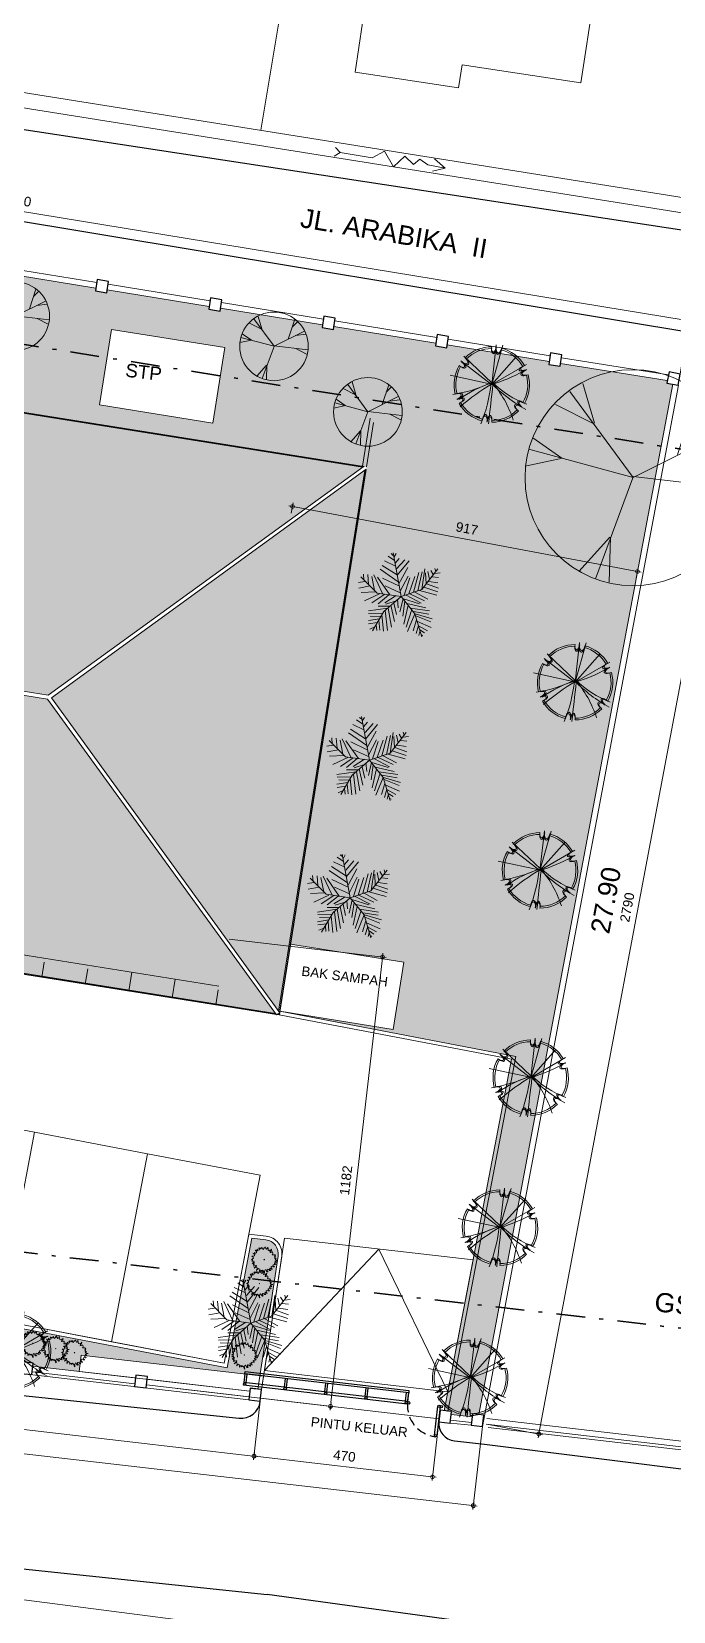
# Model space of a CAD drawing. Header units: millimetres. Extents: x -11 to 1625, y -267 to 195.
# Drawn here: x 1472.83 to 1489.6, y 111.53 to 152.81 of the extents above; entities that cross this region are included whole.
import ezdxf

# ---------------------------------------------------------------- set-up
doc = ezdxf.new("R2010")
doc.units = ezdxf.units.MM
doc.linetypes.add('DASHDOT', pattern=[1, 0.5, -0.25, 0, -0.25])
doc.linetypes.add('DASHED2', pattern=[0.375, 0.25, -0.125])
for name, color, linetype, lineweight in [('ars', 11, 'Continuous', 5), ('atap', 7, 'Continuous', 20), ('batas jalan', 3, 'Continuous', 25), ('GSB', 1, 'DASHDOT', 35), ('KOLOM', 1, 'Continuous', 30), ('lan', 7, 'Continuous', 15), ('line', 11, 'Continuous', 5), ('not', 7, 'Continuous', 20), ('PAGAR', 4, 'Continuous', 18), ('POHON', 84, 'Continuous', 0), ('u', 6, 'Continuous', 20)]:
    doc.layers.add(name, color=color, linetype=linetype, lineweight=lineweight)
doc.layers.add('BESI', color=10, linetype='Continuous')
doc.styles.add('ATTR', font='romans.shx', dxfattribs={"width": 0.8, "height": 1.735066})
doc.styles.get("Standard").update_dxf_attribs({"font": 'ARIALUNI.TTF'})
doc.dimstyles.new('SK100', dxfattribs={"dimtxt": 0.25, "dimasz": 0.1, "dimexe": 0.1, "dimexo": 0, "dimgap": 0.15, "dimtad": 1, "dimdec": 0, "dimlfac": 100, "dimzin": 12, "dimdsep": 46, "dimtxsty": 'Standard', "dimblk": 'BULAT', "dimcen": 0.1, "dimclrd": 256, "dimclre": 256, "dimclrt": 256, "dimadec": 0, "dimazin": 3, "dimtfac": 1, "dimtdec": 0, "dimtofl": 0, "dimtmove": 0, "dimatfit": 3, "dimldrblk": 'BULAT', "dimfxl": 0, "dimtolj": 1, "dimtzin": 0, "dimlwd": -1, "dimlwe": -1, "dimarcsym": 0})

# ---------------------------------------------------------------- blocks, each defined once
blk = doc.blocks.new('POH1')
for p, q in [((0.05, -0.21), (0.81, 6.36)), ((0.05, -0.21), (1.89, 6.3)), ((0.02, -0.21), (-5.08, 3.7)), ((0.13, 0.02), (-4.57, 4.49)), ((0.05, -0.21), (4.16, 4.43)), ((0.05, -0.21), (5.8, 3.13)), ((-0.06, -0.14), (-6.86, 1.32))]:
    blk.add_line(p, q)
for centre, radius, start, end in [((0.05, -0.21), 6.25, 90, 135.0227), ((0.05, -0.21), 5.96, 90, 135.0227), ((0.05, -0.21), 5.96, 82.7502, 83.2278), ((0.05, -0.21), 6.25, 82.7502, 83.2278), ((0.05, -0.21), 5.96, 30, 75.0227), ((0.05, -0.21), 6.25, 30, 75.0227), ((0.05, -0.21), 6.25, 150, 195.0227), ((0.05, -0.21), 5.96, 150, 195.0227), ((0.05, -0.21), 6.25, 142.7502, 143.2278), ((0.05, -0.21), 5.96, 142.7502, 143.2278), ((-10.04, 21.28), 23.43, 278.8909, 295.051), ((5.31, -17.57), 18.35, 106.8033, 125.7765), ((-13.31, -11.55), 17.78, 17.8032, 41.5209), ((-7.08, 24.06), 25.29, 286.3556, 299.2634), ((11.41, 11.39), 15.87, 224.9427, 249.6513), ((0.05, -0.21), 5.96, 330, 15.0227), ((0.05, -0.21), 6.25, 330, 15.0227), ((0.05, -0.21), 5.96, 22.7502, 23.2278), ((0.05, -0.21), 6.25, 22.7502, 23.2278), ((0.05, -0.21), 5.96, 202.7502, 203.2278), ((17.96, -30.23), 35.05, 120.5334, 131.3202), ((-25.72, 2.83), 25.82, 338.2739, 353.6202), ((297.19, -37.09), 299.21, 172.9262, 174.1748), ((17.56, 17.05), 24.47, 224.1559, 241.0585), ((0.05, -0.21), 6.25, 202.7502, 203.2278), ((0.05, -0.21), 6.25, 210, 255.0227), ((0.05, -0.21), 5.96, 210, 255.0227), ((0.05, -0.21), 5.96, 270, 315.0227), ((0.05, -0.21), 6.25, 270, 315.0227), ((0.05, -0.21), 5.96, 322.7502, 323.2278), ((0.05, -0.21), 6.25, 322.7502, 323.2278), ((0.05, -0.21), 6.25, 262.7502, 263.2278), ((0.05, -0.21), 5.96, 262.7502, 263.2278)]:
    blk.add_arc(centre, radius, start, end)
for centre, major_axis, ratio, start_param, end_param in [((0.41, 5.99), (-0.115, -0.809), 0.450725, 4.712389, 7.927948), ((0.39, 5.7), (-0.109, -0.771), 0.450725, 4.712389, 7.927948), ((1.19, 5.58), (-0.14, -0.794), 0.498328, 4.647864, 7.899063), ((1.24, 5.87), (-0.147, -0.833), 0.498328, 4.647864, 7.899063), ((-5.14, 3.21), (0.643, -0.504), 0.450725, 4.712389, 7.927948), ((-4.89, 3.05), (0.613, -0.48), 0.450725, 4.712389, 7.927948), ((-4.62, 3.86), (0.648, -0.544), 0.498328, 4.647864, 7.899063), ((-4.4, 3.67), (0.618, -0.518), 0.498328, 4.647864, 7.899063), ((5.34, 2.45), (-0.723, -0.291), 0.450725, 4.712389, 7.927948), ((5.6, 2.58), (-0.758, -0.305), 0.450725, 4.712389, 7.927948), ((5.63, 1.7), (-0.758, -0.276), 0.498328, 4.647864, 7.899063), ((5.9, 1.8), (-0.795, -0.29), 0.498328, 4.647864, 7.899063), ((-5.81, -2.21), (0.795, 0.29), 0.498328, 4.647864, 7.899063), ((-5.53, -2.11), (0.758, 0.276), 0.498328, 4.647864, 7.899063), ((-5.5, -2.99), (0.758, 0.305), 0.450725, 4.712389, 7.927948), ((-5.24, -2.86), (0.723, 0.291), 0.450725, 4.712389, 7.927948), ((-1.09, -5.99), (0.14, 0.794), 0.498328, 4.647864, 7.899063), ((4.49, -4.09), (-0.618, 0.518), 0.498328, 4.647864, 7.899063), ((4.71, -4.28), (-0.648, 0.544), 0.498328, 4.647864, 7.899063), ((4.99, -3.46), (-0.613, 0.48), 0.450725, 4.712389, 7.927948), ((5.23, -3.62), (-0.643, 0.504), 0.450725, 4.712389, 7.927948), ((-1.15, -6.28), (0.147, 0.833), 0.498328, 4.647864, 7.899063), ((-0.32, -6.4), (0.115, 0.809), 0.450725, 4.712389, 7.927948), ((-0.3, -6.11), (0.109, 0.771), 0.450725, 4.712389, 7.927948)]:
    blk.add_ellipse(centre, major_axis=major_axis, ratio=ratio, start_param=start_param, end_param=end_param)
blk.add_point((0.05, -0.21))
blk.add_point((0.05, -0.21))
blk = doc.blocks.new('Tree Palm')
at = {"layer": 'POHON'}
for p, q in [((-0.07288, 0.39707), (-0.21778, 0.46673)), ((-0.08737, 0.47138), (-0.17069, 0.52711)), ((-0.10186, 0.5364), (-0.13084, 0.55962)), ((0, 0), (-0.105, 0.57)), ((-0.09099, 0.51782), (-0.06563, 0.55962)), ((-0.0765, 0.43423), (-0.02578, 0.4946)), ((-0.05839, 0.35992), (0.04667, 0.48067)), ((-0.05114, 0.27632), (0.10463, 0.46673)), ((-0.315, 0.045), (-0.525, 0.255)), ((-0.48585, 0.21131), (-0.49309, 0.29026)), ((-0.43513, 0.28561), (-0.42427, 0.15558)), ((-0.38442, 0.26239), (-0.34819, 0.07663)), ((-0.35544, 0.28097), (-0.24314, 0.03947)), ((-0.14533, 0.0209), (-0.30834, 0.2531)), ((-0.03665, 0.19273), (-0.27574, 0.35527)), ((-0.05114, 0.28097), (-0.24676, 0.40636)), ((-0.24314, 0.23917), (-0.02941, 0.137)), ((-0.02941, 0.16486), (0.08652, 0.3785)), ((-0.01129, 0.06734), (0.09014, 0.26704)), ((0.03942, 0.01625), (0.11187, 0.24381)), ((0.10101, 0.03483), (0.17708, 0.26239)), ((0.16259, 0.05805), (0.23142, 0.31348)), ((0.22055, 0.07198), (0.27489, 0.32277)), ((0.27, 0.09), (0.48, 0.36)), ((0.27127, 0.09056), (0.31112, 0.35992)), ((0.31836, 0.30883), (0.32561, 0.16486)), ((0.35096, 0.32741), (0.3727, 0.22524)), ((0.38719, 0.34134), (0.41979, 0.28561)), ((0.4053, 0.25775), (0.48862, 0.24846)), ((0.43791, 0.29954), (0.51036, 0.30883)), ((0.44153, 0.36456), (0.45239, 0.32741)), ((-0.47498, 0.19737), (-0.5583, 0.18344)), ((-0.40615, 0.137), (-0.55105, 0.10913)), ((-0.3337, 0.06269), (-0.52207, 0.0534)), ((-0.28299, 0.03483), (-0.4786, -0.05805)), ((-0.21416, 0.03018), (-0.38079, -0.08128)), ((0, 0), (-0.315, 0.045)), ((-0.15982, 0.0209), (-0.3011, -0.09521)), ((0, 0), (-0.225, -0.195)), ((-0.06563, 0.01161), (-0.21416, -0.08128)), ((-0.20691, 0.137), (-0.01129, 0.04876)), ((0, 0), (0.27, 0.09)), ((0, 0), (0.18, -0.225)), ((0.06478, 0.01625), (0.2604, -0.08592)), ((0.11187, 0.03483), (0.30749, -0.05805)), ((0.1807, 0.05805), (0.35096, -0.03483)), ((0.24229, 0.07663), (0.46688, 0.01625)), ((0.29662, 0.12307), (0.48137, 0.06269)), ((0.33285, 0.16486), (0.48862, 0.10913)), ((0.36183, 0.19737), (0.48137, 0.1788)), ((-0.17431, -0.15094), (-0.42789, -0.18809)), ((-0.225, -0.195), (-0.375, -0.45)), ((-0.15257, -0.12772), (-0.3011, -0.12772)), ((-0.20691, -0.18345), (-0.17793, -0.44352)), ((-0.06563, -0.05805), (-0.19967, -0.09985)), ((-0.17069, -0.15094), (-0.12721, -0.40172)), ((-0.13446, -0.11378), (-0.08737, -0.32741)), ((-0.09461, -0.08592), (-0.06201, -0.23453)), ((-0.04752, -0.03483), (-0.03665, -0.14629)), ((0.02493, -0.03019), (-0.01491, -0.20202)), ((0.01769, -0.02555), (0.24229, -0.09521)), ((0.05029, -0.0627), (0.02131, -0.25775)), ((0.09014, -0.11378), (0.0358, -0.35992)), ((0.14085, -0.16951), (0.06478, -0.40172)), ((0.07565, -0.09056), (0.32198, -0.14629)), ((0.12274, -0.15094), (0.36907, -0.18809)), ((0.16259, -0.19738), (0.36183, -0.22989)), ((-0.28299, -0.29026), (-0.42789, -0.31348)), ((-0.24314, -0.21596), (-0.42427, -0.2206)), ((-0.30834, -0.34135), (-0.42427, -0.35528)), ((-0.34457, -0.39708), (-0.40978, -0.42494)), ((-0.26849, -0.2624), (-0.40253, -0.25775)), ((-0.32646, -0.36921), (-0.31921, -0.44352)), ((-0.29023, -0.30884), (-0.27936, -0.43887)), ((-0.25038, -0.23918), (-0.22865, -0.45281)), ((0.1807, -0.22524), (0.08289, -0.45745)), ((0.20244, -0.30419), (0.15897, -0.44816)), ((0.18, -0.225), (0.27, -0.525)), ((0.18433, -0.22524), (0.4053, -0.29026)), ((0.19157, -0.25311), (0.38719, -0.33206)), ((0.2278, -0.3785), (0.19519, -0.48532)), ((0.21331, -0.32741), (0.39081, -0.40636)), ((0.2278, -0.38314), (0.34372, -0.44816)), ((0.24591, -0.45745), (0.23142, -0.50854)), ((0.24591, -0.43423), (0.30749, -0.47603)), ((0.26764, -0.49925), (0.28213, -0.50854))]:
    blk.add_line(p, q, dxfattribs=at)
at = {"layer": 'POHON', "style": 'ATTR', "width": 0.8, "flags": 9}
blk.add_attdef('ESTCODE', (0, 0), '', height=0.00000274, dxfattribs=at)
blk = doc.blocks.new('Deciduous Tree 13 PV')
at = {"layer": 'POHON'}
for p, q in [((0.001, 0.001), (-0.438, 0.6)), ((-0.266, 0.38), (-0.347, 0.655)), ((0.311, 0.16), (0.454, 0.594)), ((-0.271, 0.374), (-0.538, 0.509)), ((0.401, 0.429), (0.511, 0.539)), ((0.001, 0.001), (0.664, 0.332)), ((-0.495, 0.136), (-0.695, 0.276)), ((0.473, 0.234), (0.697, 0.264)), ((-0.49, 0.136), (-0.748, 0.081)), ((0.001, 0.001), (-0.724, 0.197)), ((0, 0), (-0.261, -0.702)), ((0.001, 0.008), (0.74, -0.078)), ((0.478, -0.047), (0.721, -0.176)), ((-0.161, -0.414), (-0.376, -0.653)), ((-0.156, -0.414), (-0.166, -0.726))]:
    blk.add_line(p, q, dxfattribs=at)
blk.add_circle((0, 0), 0.75, dxfattribs=at)
at = {"layer": 'POHON', "style": 'ATTR', "width": 0.8, "flags": 9}
blk.add_attdef('ESTCODE', (0.001, 0.001), '', height=0.000003, rotation=180, dxfattribs=at)
blk = doc.blocks.new('BULAT')
for p, q in [((-1, 0), (1, 0)), ((0, -1), (0, 1))]:
    blk.add_line(p, q)
blk.add_circle((0, 0), 0.5)
blk = doc.blocks.new('*D3394')
at = {"layer": 'Defpoints', "color": 0}
for p in [(1456.058, 119.733), (1478.809, 117.103), (1478.634, 115.589)]:
    blk.add_point(p, dxfattribs=at)
at = {"layer": 'u'}
for p, q in [((1456.058, 119.733), (1455.871, 118.119)), ((1455.982, 118.207), (1478.534, 115.6)), ((1478.809, 117.103), (1478.622, 115.489))]:
    blk.add_line(p, q, dxfattribs=at)
at = {"layer": 'u', "xscale": 0.1, "yscale": 0.1, "zscale": 0.1}
for p, rotation in [((1455.882, 118.218), 173.4063570292611), ((1478.634, 115.589), 353.4063570292611)]:
    blk.add_blockref('BULAT', p, dxfattribs=dict(at, rotation=rotation))
at = {"layer": 'u', "insert": (1467.29, 117.179), "char_height": 0.25, "attachment_point": 5, "rotation": 353.4064}
blk.add_mtext('\\A1;2290', dxfattribs=at)
blk = doc.blocks.new('*D3385')
at = {"layer": 'Defpoints', "color": 0}
for p in [(1478.812, 117.103), (1483.478, 116.564), (1483.303, 115.049)]:
    blk.add_point(p, dxfattribs=at)
at = {"layer": 'u'}
for p, q in [((1478.812, 117.103), (1478.625, 115.489)), ((1483.478, 116.564), (1483.291, 114.95)), ((1478.736, 115.577), (1483.203, 115.06))]:
    blk.add_line(p, q, dxfattribs=at)
at = {"layer": 'u', "xscale": 0.1, "yscale": 0.1, "zscale": 0.1}
for p, rotation in [((1478.637, 115.588), 173.4063570293028), ((1483.303, 115.049), 353.4063570293028)]:
    blk.add_blockref('BULAT', p, dxfattribs=dict(at, rotation=rotation))
at = {"layer": 'u', "insert": (1481.002, 115.594), "char_height": 0.25, "attachment_point": 5, "rotation": 353.4064}
blk.add_mtext('\\A1;470', dxfattribs=at)
blk = doc.blocks.new('*D3386')
at = {"layer": 'Defpoints', "color": 0}
for p in [(1489.931, 143.834), (1484.766, 116.415), (1486.082, 116.167)]:
    blk.add_point(p, dxfattribs=at)
at = {"layer": 'u'}
for p, q in [((1489.931, 143.834), (1491.345, 143.568)), ((1491.228, 143.488), (1486.1, 116.265)), ((1484.766, 116.415), (1486.18, 116.148))]:
    blk.add_line(p, q, dxfattribs=at)
at = {"layer": 'u', "xscale": 0.1, "yscale": 0.1, "zscale": 0.1}
for p, rotation in [((1491.247, 143.586), 79.33193220774305), ((1486.082, 116.167), 259.331932207743)]:
    blk.add_blockref('BULAT', p, dxfattribs=dict(at, rotation=rotation))
at = {"layer": 'u', "insert": (1488.391, 129.928), "char_height": 0.25, "attachment_point": 5, "rotation": 79.3319}
blk.add_mtext('\\A1;2790', dxfattribs=at)
blk = doc.blocks.new('*D3387')
at = {"layer": 'Defpoints', "color": 0}
for p in [(1454.545, 149.627), (1490.004, 145.253), (1489.776, 143.86)]:
    blk.add_point(p, dxfattribs=at)
at = {"layer": 'u'}
for p, q in [((1454.545, 149.627), (1454.789, 151.118)), ((1454.872, 151.004), (1489.906, 145.269)), ((1489.776, 143.86), (1490.021, 145.351))]:
    blk.add_line(p, q, dxfattribs=at)
at = {"layer": 'u', "xscale": 0.1, "yscale": 0.1, "zscale": 0.1}
for p, rotation in [((1454.773, 151.02), 170.7034993746678), ((1490.004, 145.253), 350.7034993746678)]:
    blk.add_blockref('BULAT', p, dxfattribs=dict(at, rotation=rotation))
at = {"layer": 'u', "insert": (1472.434, 148.41), "char_height": 0.25, "attachment_point": 5, "rotation": 350.7035}
blk.add_mtext('\\A1;3570', dxfattribs=at)
blk = doc.blocks.new('*D3388')
at = {"layer": 'Defpoints', "color": 0}
for p in [(1450.235, 120.328), (1484.608, 116.362), (1484.37, 114.298)]:
    blk.add_point(p, dxfattribs=at)
at = {"layer": 'u'}
for p, q in [((1450.235, 120.328), (1449.986, 118.164)), ((1450.097, 118.252), (1484.27, 114.31)), ((1484.608, 116.362), (1484.358, 114.199))]:
    blk.add_line(p, q, dxfattribs=at)
at = {"layer": 'u', "xscale": 0.1, "yscale": 0.1, "zscale": 0.1}
for p, rotation in [((1449.997, 118.264), 173.4190750474977), ((1484.37, 114.298), 353.4190750474976)]:
    blk.add_blockref('BULAT', p, dxfattribs=dict(at, rotation=rotation))
at = {"layer": 'u', "insert": (1467.215, 116.557), "char_height": 0.25, "attachment_point": 5, "rotation": 353.4191}
blk.add_mtext('\\A1;3460', dxfattribs=at)
blk = doc.blocks.new('*D3389')
at = {"layer": 'Defpoints', "color": 0}
for p in [(1477.989, 129.095), (1476.632, 117.355), (1480.639, 116.892)]:
    blk.add_point(p, dxfattribs=at)
at = {"layer": 'u'}
for p, q in [((1477.989, 129.095), (1482.095, 128.62)), ((1481.984, 128.532), (1480.65, 116.991)), ((1476.632, 117.355), (1480.738, 116.88))]:
    blk.add_line(p, q, dxfattribs=at)
at = {"layer": 'u', "xscale": 0.1, "yscale": 0.1, "zscale": 0.1}
for p, rotation in [((1481.996, 128.632), 83.40635702926748), ((1480.639, 116.892), 263.4063570292675)]:
    blk.add_blockref('BULAT', p, dxfattribs=dict(at, rotation=rotation))
at = {"layer": 'u', "insert": (1481.042, 122.794), "char_height": 0.25, "attachment_point": 5, "rotation": 83.4064}
blk.add_mtext('\\A1;1182', dxfattribs=at)
blk = doc.blocks.new('*D3390')
at = {"layer": 'Defpoints', "color": 0}
for p in [(1479.603, 140.179), (1488.659, 138.702), (1488.618, 138.482)]:
    blk.add_point(p, dxfattribs=at)
at = {"layer": 'u'}
for p, q in [((1479.611, 140.222), (1479.663, 140.497)), ((1479.743, 140.38), (1488.561, 138.721)), ((1488.626, 138.525), (1488.677, 138.801))]:
    blk.add_line(p, q, dxfattribs=at)
at = {"layer": 'u', "xscale": 0.1, "yscale": 0.1, "zscale": 0.1}
for p, rotation in [((1479.644, 140.399), 169.3429027165102), ((1488.659, 138.702), 349.3429027165103)]:
    blk.add_blockref('BULAT', p, dxfattribs=dict(at, rotation=rotation))
at = {"layer": 'u', "insert": (1484.203, 139.823), "char_height": 0.25, "attachment_point": 5, "rotation": 349.3429}
blk.add_mtext('\\A1;917', dxfattribs=at)
blk = doc.blocks.new('PINTU GERBANG2')
for points in [[(-0.011, 5.135), (-0.008, 5.135), (-0.008, 0.822), (-0.011, 0.822)], [(0.055, 5.135), (-0.008, 5.135), (-0.008, 0.822), (0.055, 0.822)], [(0.286, 5.135), (0.055, 5.135), (0.055, 5.072), (0.286, 5.072)], [(0.286, 5.135), (0.349, 5.135), (0.349, 0.822), (0.286, 0.822)], [(0.286, 4.072), (0.055, 4.072), (0.055, 4.01), (0.286, 4.01)], [(0.286, 3.01), (0.055, 3.01), (0.055, 2.947), (0.286, 2.947)], [(0.286, 1.947), (0.055, 1.947), (0.055, 1.885), (0.286, 1.885)], [(0.286, 0.885), (0.055, 0.885), (0.055, 0.822), (0.286, 0.822)]]:
    blk.add_lwpolyline(points, close=True)
for points in [[(0.024, 0.822), (0.298, 0.822)], [(-0.749, 0.028), (0.025, 0.028)], [(0.025, -0.034), (-0.749, -0.034)]]:
    blk.add_lwpolyline(points)
for centre in [(0.024, 5.104), (0.024, 4.041), (0.024, 2.979), (0.024, 1.916), (0.024, 0.854), (0.024, 0.791), (-0.744, -0.003), (0.025, -0.003), (0.025, -0.065)]:
    blk.add_circle(centre, 0.0313)
at = {"linetype": 'DASHED2'}
blk.add_arc((0.051, -0.003), 0.826, 91.7603, 180, dxfattribs=at)
blk = doc.blocks.new('pohon6')
for points in [[(0, 0.266), (-0.013, 0.247), (-0.018, 0.232), (-0.023, 0.211), (-0.027, 0.202), (-0.049, 0.223), (-0.082, 0.23), (-0.092, 0.208), (-0.089, 0.191), (-0.091, 0.174), (-0.114, 0.189), (-0.122, 0.217), (-0.146, 0.23), (-0.134, 0.208), (-0.137, 0.189), (-0.132, 0.168), (-0.147, 0.155), (-0.179, 0.161), (-0.216, 0.168), (-0.206, 0.161), (-0.186, 0.14), (-0.186, 0.125), (-0.204, 0.12), (-0.245, 0.12), (-0.22, 0.097), (-0.24, 0.092), (-0.203, 0.064), (-0.226, 0.049), (-0.263, 0.049), (-0.245, 0.039), (-0.236, 0.024), (-0.251, 0.015), (-0.266, -0.006), (-0.268, -0.021), (-0.26, -0.015), (-0.24, -0.006), (-0.226, -0.019), (-0.233, -0.045), (-0.26, -0.067), (-0.216, -0.058), (-0.256, -0.107), (-0.213, -0.092), (-0.191, -0.099), (-0.189, -0.114), (-0.208, -0.138), (-0.189, -0.133), (-0.213, -0.174), (-0.169, -0.14), (-0.179, -0.159), (-0.142, -0.163), (-0.147, -0.191), (-0.156, -0.217), (-0.126, -0.198), (-0.104, -0.204), (-0.097, -0.228), (-0.096, -0.254), (-0.084, -0.23), (-0.069, -0.228), (-0.055, -0.258), (-0.049, -0.241), (-0.03, -0.217), (-0.03, -0.234), (-0.022, -0.213), (-0.008, -0.271), (-0.005, -0.226), (0.02, -0.26), (0.023, -0.239), (0.044, -0.249), (0.054, -0.266), (0.057, -0.211), (0.065, -0.196), (0.077, -0.208), (0.085, -0.232), (0.101, -0.266), (0.096, -0.217), (0.104, -0.204), (0.131, -0.211), (0.154, -0.23), (0.163, -0.236), (0.146, -0.204), (0.141, -0.183), (0.154, -0.172), (0.193, -0.178), (0.21, -0.185), (0.189, -0.159), (0.189, -0.148), (0.204, -0.138), (0.221, -0.144), (0.206, -0.116), (0.245, -0.099), (0.266, -0.101), (0.292, -0.097), (0.263, -0.088), (0.238, -0.08), (0.228, -0.069), (0.218, -0.054), (0.226, -0.045), (0.255, -0.043), (0.278, -0.032), (0.283, -0.013)], [(0.285, -0.013), (0.261, -0.024), (0.248, -0.019), (0.228, -0.011), (0.23, 0.004), (0.243, 0.017), (0.263, 0.026), (0.277, 0.049), (0.256, 0.045), (0.24, 0.045), (0.225, 0.049), (0.236, 0.069), (0.255, 0.08), (0.266, 0.086), (0.246, 0.086), (0.225, 0.077), (0.204, 0.084), (0.203, 0.099), (0.218, 0.12), (0.23, 0.153), (0.218, 0.148), (0.194, 0.133), (0.181, 0.142), (0.183, 0.165), (0.193, 0.187), (0.189, 0.206), (0.176, 0.193), (0.159, 0.178), (0.147, 0.185), (0.149, 0.202), (0.156, 0.232), (0.137, 0.217), (0.117, 0.206), (0.124, 0.223), (0.126, 0.269), (0.109, 0.239), (0.082, 0.223), (0.079, 0.254), (0.057, 0.223), (0.032, 0.254), (0.023, 0.234), (0, 0.266)]]:
    blk.add_lwpolyline(points)
blk.add_lwpolyline([(0.002, 0.009), (0, 0), (0.008, 0.002), (0.01, 0.006)], close=True)

msp = doc.modelspace()

# ---------------------------------------------------------------- hatches: boundary and pattern name
at = {"layer": 'ars'}
h = msp.add_hatch(dxfattribs=at)
h.set_pattern_fill('PLENTONG', color=256, scale=0.1, angle=170.94625079)
h.set_pattern_definition([(260.94625, (1356.6325, 273.25255), (0.3950165, -0.0629444), []), (260.94625, (1356.53373, 273.2683), (0.3950165, -0.0629444), []), (260.94625, (1356.43497, 273.28403), (0.3950165, -0.0629444), []), (215.94625, (1356.63248, 273.25255), (-0.03147219, -0.19750823), [0.14142136, -0.42426407]), (305.94625, (1356.43497, 273.28403), (0.03147219, 0.19750823), [0.14142136, -0.42426407]), (170.94625, (1356.43497, 273.28403), (-0.0314722, -0.19750823), [0.2, -0.2])])
h.paths.add_polyline_path([(1481.4742906, 141.422738), (1464.3854856, 144.1457744), (1470.3402932, 135.9334952), (1473.2620113, 135.4679304)])
h = msp.add_hatch(dxfattribs=at)
h.set_pattern_fill('PLENTONG', color=256, scale=0.1, angle=80.94625079)
h.set_pattern_definition([(170.94625, (1356.518, 273.16954), (-0.0629444, -0.3950165), []), (170.94625, (1356.53373, 273.2683), (-0.0629444, -0.3950165), []), (170.94625, (1356.54946, 273.36704), (-0.0629444, -0.3950165), []), (125.94625, (1356.51799, 273.16954), (-0.19750823, 0.03147219), [0.14142136, -0.42426407]), (215.94625, (1356.54946, 273.36704), (0.19750823, -0.03147219), [0.14142136, -0.42426407]), (80.94625, (1356.54946, 273.36704), (-0.19750823, 0.03147219), [0.2, -0.2])])
h.paths.add_polyline_path([(1481.5329932, 141.3417812), (1473.3444257, 135.4041672), (1479.2820396, 127.2155997)])
h = msp.add_hatch(dxfattribs=at)
h.set_pattern_fill('PLENTONG', color=256, scale=0.1, angle=-9.05374921)
h.set_pattern_definition([(80.94625, (1356.43497, 273.28403), (-0.3950165, 0.0629444), []), (80.94625, (1356.53373, 273.2683), (-0.3950165, 0.0629444), []), (80.94625, (1356.6325, 273.25255), (-0.3950165, 0.0629444), []), (35.94625, (1356.43497, 273.28403), (0.03147219, 0.19750823), [0.14142136, -0.42426407]), (125.94625, (1356.63248, 273.25255), (-0.03147219, -0.19750823), [0.14142136, -0.42426407]), (350.94625, (1356.63248, 273.25255), (0.03147219, 0.19750823), [0.2, -0.2])])
h.paths.add_polyline_path([(1479.2010828, 127.1568971), (1473.2462753, 135.3691763), (1470.3245571, 135.8347411), (1462.1122779, 129.8799335)])
at = {"layer": 'POHON'}
h = msp.add_hatch(dxfattribs=at)
h.set_pattern_fill('GRASS', color=91, scale=0.01, style=0)
h.set_pattern_definition([(90, (1450.41415, 116.6156), (-0.179605, 0.179605), [0.047625, -0.311585]), (45, (1450.41415, 116.6156), (-0.1796051, 0.1796051), [0.047625, -0.206375]), (135, (1450.41415, 116.6156), (-0.1796051, -0.1796051), [0.047625, -0.206375])])
h.paths.add_polyline_path([(1479.3075624, 127.2036166), (1485.3701757, 126.0466375), (1483.6009731, 116.7759511), (1483.8014868, 116.7527734), (1483.7928748, 116.6782695), (1484.3350637, 116.615597), (1484.3442285, 116.6948837), (1484.5140305, 116.675256), (1489.5792637, 143.5927092), (1489.4249642, 143.6225367), (1489.4377476, 143.6886657), (1486.6494427, 144.1397875), (1486.6374642, 144.0657502), (1486.3413152, 144.1136644), (1486.3532937, 144.1877016), (1483.6879527, 144.618929), (1483.6759741, 144.5448918), (1483.3798251, 144.5928059), (1483.3918037, 144.6668432), (1480.7264626, 145.0980706), (1480.7144841, 145.0240333), (1480.4183351, 145.0719475), (1480.4303136, 145.1459847), (1477.7649725, 145.5772121), (1477.752994, 145.5031749), (1477.456845, 145.551089), (1477.4688235, 145.6251263), (1474.8034825, 146.0563537), (1474.7915039, 145.9823164), (1474.4953549, 146.0302306), (1474.5073335, 146.1042678), (1471.8419924, 146.5354952), (1471.8300139, 146.4614579), (1471.5338649, 146.5093721), (1471.5458434, 146.5834094), (1468.8805024, 147.0146367), (1468.8685238, 146.9405995), (1468.5723748, 146.9885136), (1468.5843534, 147.0625509), (1465.9190123, 147.4937783), (1465.9070338, 147.419741), (1465.6108848, 147.4676552), (1465.6228633, 147.5416924), (1462.9575222, 147.9729198), (1462.9455437, 147.8988826), (1462.6493947, 147.9467967), (1462.6613732, 148.020834), (1459.9960322, 148.4520614), (1459.9840536, 148.3780241), (1459.6879046, 148.4259383), (1459.6998832, 148.4999755), (1457.0345421, 148.9312029), (1457.0225636, 148.8571657), (1456.7264146, 148.9050798), (1456.7383931, 148.9791171), (1454.795185, 149.2935101), (1454.7827846, 149.2168655), (1454.637778, 149.2403262), (1450.4141456, 120.609181), (1450.5678353, 120.5914358), (1450.5595502, 120.5197597), (1451.1078029, 120.4563864), (1451.1164149, 120.5308903), (1451.315092, 120.5079249), (1453.0343351, 131.297867), (1453.1235619, 131.2848192), (1455.4052956, 145.6041659), (1481.5751362, 141.4341008)])
h.paths.add_polyline_path([(1467.0156648, 146.2856376), (1466.7009429, 144.3105553), (1469.6635664, 143.8384724), (1469.9782883, 145.8135547)], flags=16)
h.paths.add_polyline_path([(1474.915994, 145.02675), (1474.6012721, 143.0516677), (1477.5638956, 142.5795849), (1477.8786175, 144.5546672)], flags=16)
h.paths.add_polyline_path([(1479.5906737, 128.9613199), (1479.3117518, 127.2109051), (1482.2743752, 126.7388223), (1482.5543458, 128.4958174)], flags=16)
h = msp.add_hatch(dxfattribs=at)
h.set_pattern_fill('GRASS', color=91, scale=0.01, style=0)
h.set_pattern_definition([(90, (1456.18067, 117.28685), (-0.179605, 0.179605), [0.047625, -0.311585]), (45, (1456.18067, 117.28685), (-0.179605, 0.179605), [0.047625, -0.206375]), (135, (1456.18067, 117.28685), (-0.179605, -0.179605), [0.047625, -0.206375])])
h.paths.add_polyline_path([(1457.296929, 121.8400242), (1457.59484, 123.7096069), (1457.1007832, 123.7641518, 0.3647763378), (1456.7393283, 123.4514393), (1456.2301291, 120.2558869), (1460.4126644, 119.7373589), (1460.3719953, 119.3855244), (1462.0350435, 119.1932901), (1462.0436555, 119.267794), (1462.3416712, 119.2333459), (1462.3330592, 119.158842), (1465.0152001, 118.8488093), (1465.0238121, 118.9233132), (1465.3218277, 118.8888651), (1465.3132157, 118.8143612), (1469.5847734, 118.3206054), (1469.5933854, 118.3951093), (1469.8914011, 118.3606612), (1469.8827891, 118.2861573), (1472.5649299, 117.9761246), (1472.573542, 118.0506285), (1472.8715576, 118.0161804), (1472.8629456, 117.9416765), (1474.0733924, 117.8017591), (1474.1227547, 118.2287999), (1478.4067297, 117.7336088), (1478.7907875, 117.6892149), (1479.2678399, 120.817761, 0.4248675146), (1478.9435472, 121.2424061), (1478.5851521, 121.2838335), (1477.9395069, 117.9006287)])

# ---------------------------------------------------------------- linework, layer by layer
for p, q in [((1464.3629957, 144.1767903), (1481.5053065, 141.4452279)), ((1481.5640091, 141.3642711), (1479.3045296, 127.1845838)), ((1479.2235727, 127.1258812), (1469.4179909, 128.6883636)), ((1479.2934025, 127.1147541), (1479.2398966, 127.12328)), ((1479.3019284, 127.16826), (1479.2934025, 127.1147541))]:
    msp.add_line(p, q)
at = {"layer": 'ars'}
for p, q in [((1481.6770945, 142.7094366), (1481.4763821, 141.4498369)), ((1481.7601125, 142.5949464), (1481.5751362, 141.4341008)), ((1473.1572212, 128.4975778), (1473.0942768, 128.1025613)), ((1474.2934697, 128.3165209), (1474.2305254, 127.9215044)), ((1475.4454544, 128.2342181), (1475.3667739, 127.7404475)), ((1476.5817029, 128.0531612), (1476.5030225, 127.5593906)), ((1477.7022154, 127.7733501), (1477.639271, 127.3783337))]:
    msp.add_line(p, q, dxfattribs=at)
at = {"layer": 'atap', "linetype": 'Continuous'}
for p, q in [((1464.3854856, 144.1457744), (1481.4742906, 141.422738)), ((1473.2620113, 135.4679304), (1481.514769, 141.4520893)), ((1473.3444257, 135.4041672), (1481.5734716, 141.3711325)), ((1479.2820396, 127.2155997), (1481.5329932, 141.3417812)), ((1473.2462753, 135.3691763), (1470.3245571, 135.8347411)), ((1470.3402932, 135.9334952), (1473.2620113, 135.4679304)), ((1473.3444257, 135.4041672), (1479.3113909, 127.1751213)), ((1473.2462753, 135.3691763), (1479.2304341, 127.1164187)), ((1462.1122779, 129.8799335), (1479.2010828, 127.1568971))]:
    msp.add_line(p, q, dxfattribs=at)
at = {"layer": 'atap'}
msp.add_line((1479.3113909, 127.1751213), (1479.2304341, 127.1164187), dxfattribs=at)
at = {"layer": 'batas jalan'}
for p, q in [((1509.5628843, 141.6961127), (1435.8233847, 153.9564217)), ((1503.58881, 145.5220929), (1454.6069366, 152.9787742)), ((1456.7068497, 118.8459929), (1478.2438848, 116.5786499)), ((1456.7068497, 118.8459929), (1478.2438848, 116.5786499)), ((1425.1001376, 117.6485676), (1478.9781261, 111.9764833)), ((1483.8766744, 115.9856497), (1484.6622167, 115.9029506)), ((1484.6622167, 115.9029506), (1524.714162, 110.8628501)), ((1524.714162, 105.7052764), (1478.9781261, 111.9764833))]:
    msp.add_line(p, q, dxfattribs=at)
for centre, radius, start, end in [((1478.2968623, 117.0818727), 0.5060037, 263.99023981, 353.40635703), ((1478.2968623, 117.0818727), 0.5060037, 263.99023981, 353.40635703), ((1483.9246374, 116.4412403), 0.4581083, 173.99027013, 263.99023981)]:
    msp.add_arc(centre, radius, start, end, dxfattribs=at)
at = {"layer": 'GSB', "ltscale": 1.5}
for p, q in [((1496.70685, 140.7949975), (1448.8246496, 148.424845)), ((1492.0571915, 118.6674608), (1445.2277307, 124.080549))]:
    msp.add_line(p, q, dxfattribs=at)
at = {"layer": 'KOLOM'}
for points in [[(1474.4953549, 146.0302306), (1474.7915039, 145.9823164), (1474.8394181, 146.2784654), (1474.5432691, 146.3263796)], [(1477.456845, 145.551089), (1477.752994, 145.5031749), (1477.8009082, 145.7993239), (1477.5047592, 145.847238)], [(1480.4183351, 145.0719475), (1480.7144841, 145.0240333), (1480.7623982, 145.3201823), (1480.4662492, 145.3680965)], [(1483.3798251, 144.5928059), (1483.6759741, 144.5448918), (1483.7238883, 144.8410408), (1483.4277393, 144.8889549)], [(1486.3413152, 144.1136644), (1486.6374642, 144.0657502), (1486.6853783, 144.3618992), (1486.3892293, 144.4098134)], [(1489.4249642, 143.6225367), (1489.7195113, 143.565598), (1489.77645, 143.8601451), (1489.4819029, 143.9170838)], [(1472.5390939, 117.7526129), (1472.8371095, 117.7181648), (1472.8715576, 118.0161804), (1472.573542, 118.0506285)], [(1472.5390939, 117.7526129), (1472.8371095, 117.7181648), (1472.8715576, 118.0161804), (1472.573542, 118.0506285)], [(1475.5192504, 117.4081321), (1475.8172661, 117.373684), (1475.8517142, 117.6716996), (1475.5536985, 117.7061477)], [(1475.5192504, 117.4081321), (1475.8172661, 117.373684), (1475.8517142, 117.6716996), (1475.5536985, 117.7061477)], [(1478.5020955, 117.0633405), (1478.8001112, 117.0288924), (1478.8345593, 117.326908), (1478.5365436, 117.3613561)], [(1478.5020955, 117.0633405), (1478.8001112, 117.0288924), (1478.8345593, 117.326908), (1478.5365436, 117.3613561)], [(1483.4690231, 116.4892058), (1483.7670388, 116.4547577), (1483.8014868, 116.7527734), (1483.5034712, 116.7872215)], [(1484.3097804, 116.396868), (1484.6077961, 116.3624199), (1484.6422442, 116.6604356), (1484.3442285, 116.6948837)]]:
    msp.add_lwpolyline(points, close=True, dxfattribs=at)
at = {"layer": 'lan'}
for p, q in [((1476.7319215, 142.1784165), (1476.7361845, 142.2051695)), ((1477.643534, 127.4050866), (1477.639271, 127.3783337)), ((1478.8038949, 127.2201875), (1478.7996319, 127.1934346)), ((1456.34691, 119.6242919), (1478.5020955, 117.0633405)), ((1456.34691, 119.6242919), (1478.5020955, 117.0633405)), ((1478.7995191, 117.0237698), (1478.8001112, 117.0288924)), ((1478.7995191, 117.0237698), (1478.8001112, 117.0288924)), ((1483.7670388, 116.4547577), (1484.3097804, 116.396868)), ((1513.5866187, 113.0078674), (1484.7577357, 116.3402416))]:
    msp.add_line(p, q, dxfattribs=at)
for points in [[(1474.915994, 145.02675), (1477.8786175, 144.5546672), (1477.5638956, 142.5795849), (1474.6012721, 143.0516677)], [(1479.5906737, 128.9613199), (1482.5543458, 128.4958174), (1482.2743752, 126.7388223), (1479.3117518, 127.2109051)], [(1478.9141467, 117.8263705), (1483.7049385, 117.2672628), (1484.362808, 120.7145235), (1479.4379208, 121.2837987)]]:
    msp.add_lwpolyline(points, close=True, dxfattribs=at)
msp.add_lwpolyline([(1478.9141467, 117.8263705), (1481.9003644, 120.9991611), (1483.7049385, 117.2672628)], dxfattribs=at)
at = {"layer": 'line'}
for p, q in [((1481.1199801, 164.1283394), (1478.816904, 150.2276969)), ((1488.91726, 162.9806356), (1487.1820069, 151.4713241)), ((1481.8587177, 155.5897893), (1481.2789748, 151.7445626)), ((1517.6790472, 144.0351614), (1454.7551972, 154.0618389)), ((1517.6267222, 143.6384528), (1454.3886951, 153.7151932)), ((1484.0769425, 151.9394731), (1483.9860209, 151.3364227)), ((1484.0769425, 151.9394731), (1487.1820069, 151.4713241)), ((1481.2789748, 151.7445626), (1483.9860209, 151.3364227)), ((1480.8880426, 149.6478028), (1480.7358435, 149.5533179)), ((1480.7638789, 149.7798097), (1480.8880426, 149.6478028)), ((1480.8880426, 149.6478028), (1481.7293685, 149.5122461)), ((1481.7293685, 149.5122461), (1482.0454622, 149.6815757)), ((1482.0454622, 149.6815757), (1482.2843068, 149.2701124)), ((1482.2843068, 149.2701124), (1482.5826155, 149.5484061)), ((1482.5826155, 149.5484061), (1482.8049043, 149.3301514)), ((1482.8049043, 149.3301514), (1482.9749983, 149.474878)), ((1482.9749983, 149.474878), (1483.181327, 149.326672)), ((1483.3516486, 149.4853647), (1483.6363304, 149.2368547)), ((1483.181327, 149.326672), (1483.6363304, 149.2368547)), ((1483.6363304, 149.2368547), (1483.3013493, 149.1607826)), ((1524.714162, 105.1357971), (1470.9367397, 112.048879))]:
    msp.add_line(p, q, dxfattribs=at)
at = {"layer": 'PAGAR'}
for p, q in [((1474.5073335, 146.1042678), (1471.8419924, 146.5354952)), ((1474.5312906, 146.2523423), (1471.8659495, 146.6835697)), ((1477.4927806, 145.7732008), (1474.8274396, 146.2044282)), ((1477.4688235, 145.6251263), (1474.8034825, 146.0563537)), ((1480.4542707, 145.2940592), (1477.7889296, 145.7252866)), ((1480.4303136, 145.1459847), (1477.7649725, 145.5772121)), ((1483.3918037, 144.6668432), (1480.7264626, 145.0980706)), ((1483.4157607, 144.8149177), (1480.7504197, 145.2461451)), ((1486.3532937, 144.1877016), (1483.6879527, 144.618929)), ((1486.3772508, 144.3357761), (1483.7119097, 144.7670035)), ((1489.4377476, 143.6886657), (1486.6494427, 144.1397875)), ((1489.4662302, 143.836008), (1486.6733998, 144.287862)), ((1484.5140305, 116.675256), (1489.5798268, 143.5957011)), ((1484.6077983, 116.3624389), (1489.7272395, 143.5679614)), ((1475.5278624, 117.482636), (1472.8457216, 117.7926687)), ((1475.5278624, 117.482636), (1472.8457216, 117.7926687)), ((1475.5450865, 117.6316438), (1472.8629456, 117.9416765)), ((1475.5450865, 117.6316438), (1472.8629456, 117.9416765)), ((1478.5107076, 117.1378444), (1475.8258781, 117.4481879)), ((1478.5107076, 117.1378444), (1475.8258781, 117.4481879)), ((1478.5279316, 117.2868522), (1475.8431021, 117.5971957)), ((1478.5279316, 117.2868522), (1475.8431021, 117.5971957)), ((1483.4749465, 116.5640205), (1478.8087232, 117.1033963)), ((1484.3178396, 116.4665892), (1483.7729622, 116.5295724)), ((1484.3350637, 116.615597), (1483.7901862, 116.6785802)), ((1524.714162, 111.7971172), (1484.7011279, 116.4222843)), ((1524.714162, 111.948116), (1484.718352, 116.5712922))]:
    msp.add_line(p, q, dxfattribs=at)
for points in [[(1479.3117518, 127.2109051), (1485.4776616, 126.034213), (1483.7071081, 116.7564477)], [(1479.2934025, 127.1147541), (1485.3631612, 125.9564113), (1483.6109571, 116.774797)]]:
    msp.add_lwpolyline(points, dxfattribs=at)
msp.add_lwpolyline([(1456.0833425, 119.9567556), (1456.6426616, 123.4668427, -0.3686530558), (1457.1058562, 123.8620727), (1457.7076688, 123.7956314), (1457.4085356, 121.9183782), (1477.8617051, 118.015129), (1478.5060491, 121.3915152), (1478.9547872, 121.3396448, -0.4248675146), (1479.3646077, 120.8030055), (1478.8345593, 117.326908)], format="xyb", dxfattribs=at)
at = {"layer": 'u'}
for points in [[(1469.0029008, 129.2608146), (1477.7179515, 127.8721042)], [(1478.8880902, 117.6779676), (1478.8345593, 117.326908), (1478.5360145, 117.3567785), (1478.5279316, 117.2868522), (1474.0733924, 117.8017591), (1474.1227547, 118.2287999), (1478.8880902, 117.6779676)]]:
    msp.add_lwpolyline(points, dxfattribs=at)
for points in [[(1469.0212471, 119.7022275), (1471.9680664, 119.1398613), (1472.9053433, 124.0512269), (1469.958524, 124.613593)], [(1471.9680664, 119.1398613), (1474.9148858, 118.5774952), (1475.8521627, 123.4888607), (1472.9053433, 124.0512269)], [(1474.9148858, 118.5774952), (1477.8617051, 118.015129), (1478.7989821, 122.9264946), (1475.8521627, 123.4888607)]]:
    msp.add_lwpolyline(points, close=True, dxfattribs=at)
for points in [[(1472.573542, 118.0506285), (1472.8715576, 118.0161804), (1472.8629456, 117.9416765), (1475.5450865, 117.6316438), (1475.5536985, 117.7061477), (1475.8517142, 117.6716996), (1475.8431021, 117.5971957), (1478.5279316, 117.2868522), (1478.5365436, 117.3613561), (1478.7372566, 117.3381554), (1479.2678399, 120.817761, 0.4248675146), (1478.9435472, 121.2424061), (1478.5851521, 121.2838335), (1477.9395069, 117.9006287), (1457.296929, 121.8400242)], [(1457.4085356, 121.9183782), (1477.8617051, 118.015129), (1478.5060491, 121.3915152), (1478.9547872, 121.3396448, -0.4248675146), (1479.3646077, 120.8030055), (1478.8345593, 117.326908), (1478.5365436, 117.3613561), (1478.5279316, 117.2868522), (1475.8431021, 117.5971957), (1475.8517142, 117.6716996), (1475.5536985, 117.7061477), (1475.5450865, 117.6316438), (1472.8629456, 117.9416765), (1472.8715576, 118.0161804), (1472.573542, 118.0506285)]]:
    msp.add_lwpolyline(points, format="xyb", dxfattribs=at)

# ---------------------------------------------------------------- block references
at = {"layer": 'BESI', "rotation": 83.40635701652013}
msp.add_blockref('PINTU GERBANG2', (1483.4643031, 116.8666751), dxfattribs=at)
at = {"layer": 'POHON'}
for name, p, xscale, yscale, zscale in [('Deciduous Tree 13 PV', (1472.3993891, 145.3709169), 1.195661951756673, 1.195661951756673, 1.195661951756673), ('Deciduous Tree 13 PV', (1479.1612703, 144.5832623), 1.195661951756673, 1.195661951756673, 1.195661951756673), ('POH1', (1484.8422749, 143.6202731), 0.157610670999913, 0.157610670999913, 0.157610670999913), ('Deciduous Tree 13 PV', (1481.6155848, 142.8720865), 1.195661951756673, 1.195661951756673, 1.195661951756673), ('Deciduous Tree 13 PV', (1488.5384451, 141.1525661), 3.758734927503865, 3.758734927503865, 3.758734927503865), ('Tree Palm', (1482.4823912, 138.0485834), 2, 2, 2), ('POH1', (1487.0196557, 135.8416847), 0.157610670999913, 0.157610670999913, 0.157610670999913), ('Tree Palm', (1481.6558391, 133.7718032), 2, 2, 2), ('POH1', (1486.1032084, 130.9261657), 0.157610670999913, 0.157610670999913, 0.157610670999913), ('Tree Palm', (1481.1554817, 130.1794825), 2, 2, 2), ('POH1', (1485.8599817, 125.5103516), 0.157610670999913, 0.157610670999913, 0.157610670999913), ('POH1', (1485.0579913, 121.5915393), 0.157610670999913, 0.157610670999913, 0.157610670999913), ('Tree Palm', (1478.5588412, 119.06371), 2, 2, 2), ('POH1', (1472.3354163, 118.368893), 0.157610670999913, 0.157610670999913, 0.157610670999913), ('POH1', (1484.2791366, 117.6680988), 0.157610670999913, 0.157610670999913, 0.157610670999913)]:
    msp.add_blockref(name, p, dxfattribs=dict(at, xscale=xscale, yscale=yscale, zscale=zscale))
at = {"layer": 'POHON', "xscale": 1.214265720776705, "yscale": 1.214265720776705, "zscale": 1.214265720776705, "rotation": 290.9253819340133}
for p in [(1478.8996273, 120.7300538), (1478.7722098, 120.1011984), (1472.8511237, 118.5378217), (1473.4507974, 118.401644), (1473.9416091, 118.2984359), (1478.379884, 118.2347846)]:
    msp.add_blockref('pohon6', p, dxfattribs=at)

# ---------------------------------------------------------------- texts
at = {"layer": 'not', "attachment_point": 1}
for s, width, insert, char_height, rotation in [('\\pi0.20286;JL. ARABIKA  II', 5.253610777, (1479.7069792, 148.2299683), 0.5, 350.39052035), ('\\pi0.019417;STP', 0.946302846, (1475.2839592, 144.1421879), 0.35, 353.5453726), ('\\pi0.24771;27.90', 2.190504275, (1487.3801318, 129.0573026), 0.5, 79.51880764), ('BAK SAMPAH', 2.290500661, (1479.8985764, 128.3919161), 0.25, 352.61936379), ('\\pi1.9254;GSB', 5.253610777, (1487.2239589, 120.0942504), 0.5, 353.50149442), ('\\pi0.019605;PINTU KELUAR', 2.550634905, (1480.1200319, 116.6164767), 0.25, 353.66668956)]:
    msp.add_mtext_dynamic_manual_height_columns(s, width=width, gutter_width=12.5, heights=[0], dxfattribs=dict(at, insert=insert, char_height=char_height, rotation=rotation))

# ---------------------------------------------------------------- dimensions: what is measured, and where the dimension line sits
at = {"layer": 'u'}
for p1, p2, distance, picture, middle in [((1454.5450234, 149.6273031), (1489.77645, 143.8601452), 1.4109062, '*D3387', (1472.4335248, 148.4101796)), ((1489.9314517, 143.8340389), (1484.7663477, 116.4147455), 1.3385014, '*D3386', (1488.3913383, 129.928023)), ((1477.9887183, 129.0947286), (1476.63171, 117.3550406), 4.0338692, '*D3389', (1481.0415098, 122.7935785)), ((1450.2353716, 120.3278682), (1484.6077983, 116.3624389), -2.0778502, '*D3388', (1467.2152794, 116.5568929)), ((1456.0575064, 119.7332439), (1478.8087232, 117.1033963), -1.5248628, '*D3394', (1467.2899102, 117.179435)), ((1478.8119897, 117.1030187), (1483.4776351, 116.5637097), -1.5248628, '*D3385', (1481.0016078, 115.5944791))]:
    dim = msp.add_aligned_dim(p1=p1, p2=p2, distance=distance, dimstyle='SK100', dxfattribs=at)
    dim.commit()
    dim.dimension.update_dxf_attribs({"geometry": picture, "text_midpoint": middle})
dim = msp.add_aligned_dim(p1=(1479.6030297, 140.1787937), p2=(1488.6176341, 138.4824566), distance=0.2236288, dimstyle='SK100', override={"dimfxlon": 1, "dimarcsym": 1}, dxfattribs=at)
dim.commit()
dim.dimension.update_dxf_attribs({"geometry": '*D3390', "text_midpoint": (1484.2030483, 139.8233348)})

doc.saveas('drawing.dxf')
